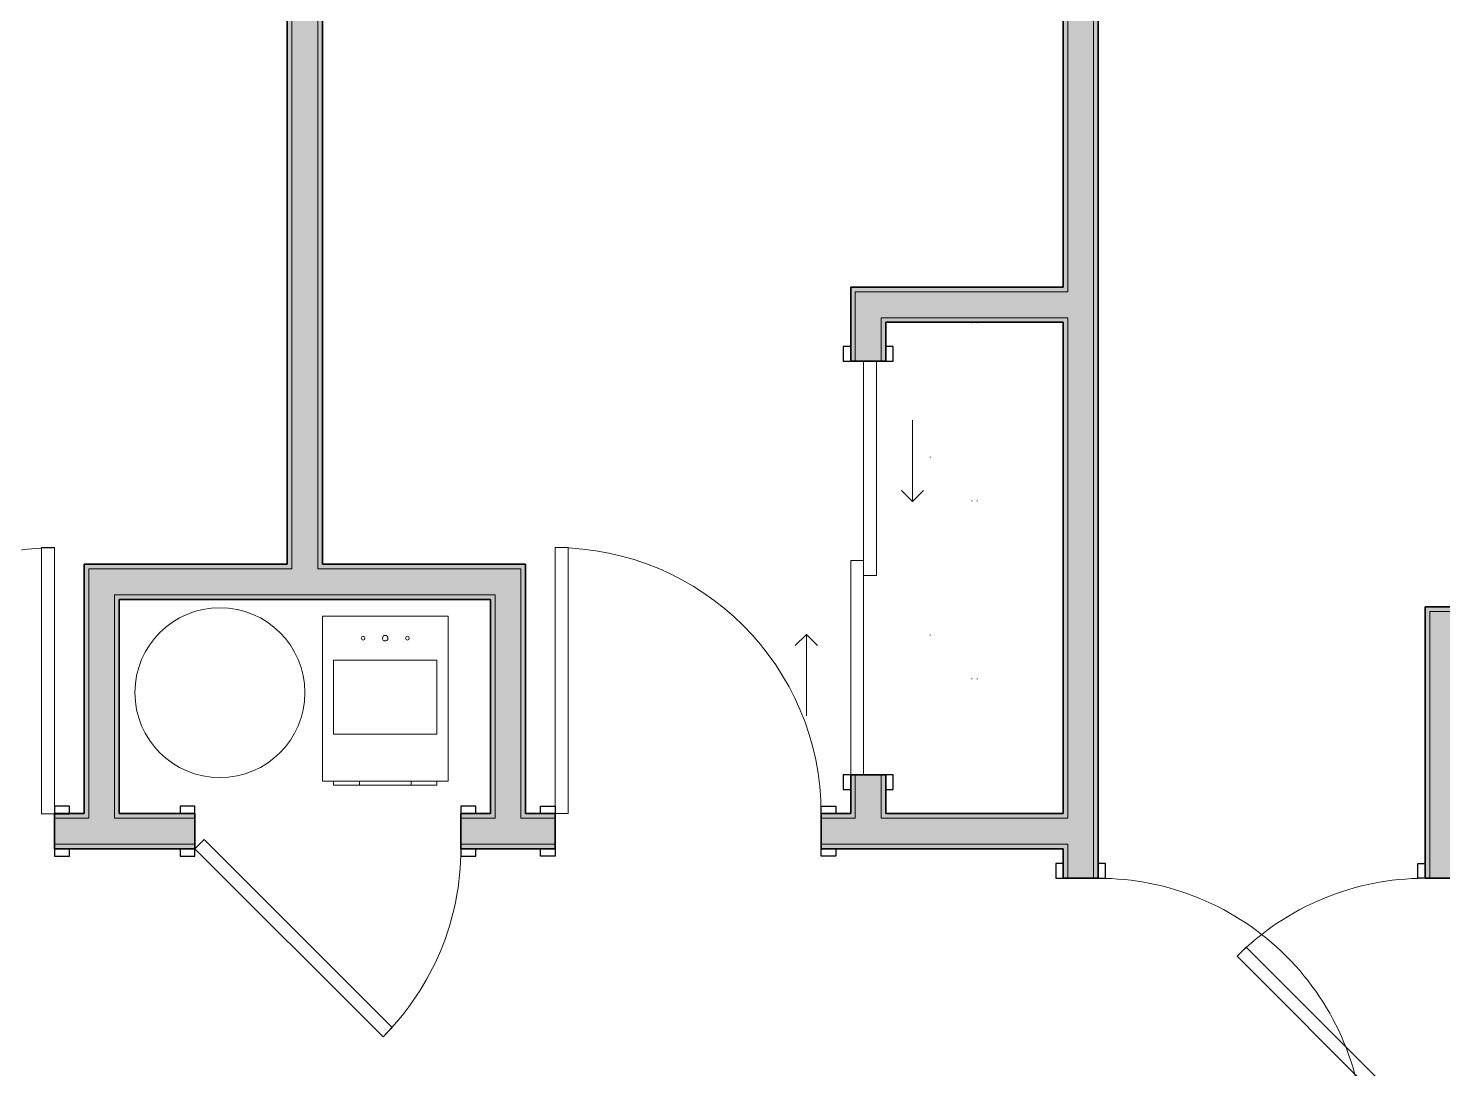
# Model space of a CAD drawing. Header units: inches. Extents: x 6 to 8416, y -388 to 6104.
# Drawn here: x 6295.3 to 6486.7, y 1664.9 to 1805.7 of the extents above; entities that cross this region are included whole.
import ezdxf

# ---------------------------------------------------------------- set-up
doc = ezdxf.new("R2010")
doc.units = ezdxf.units.IN
doc.header["$MEASUREMENT"] = 0
doc.linetypes.add('Dot 1_16_', pattern=[24, 0, -24])
for name, color, linetype, lineweight in [('A-DOOR', 31, 'Continuous', 18), ('A-DOOR-FRAM', 31, 'Continuous', 25), ('A-GENM', 13, 'Continuous', 18), ('A-WALL', 113, 'Continuous', 25), ('A-WALL-PATT', 111, 'Continuous', 35), ('I-WALL', 2, 'Continuous', 25), ('M-EQPM', 50, 'Continuous', 18), ('Q-CASE', 31, 'Continuous', 18)]:
    doc.layers.add(name, color=color, linetype=linetype, lineweight=lineweight)

# ---------------------------------------------------------------- blocks, each defined once
blk = doc.blocks.new('Unit-Single-Flush-ICC ADA-AM - 36_ x 84_-NR _U-BA _ BATH_-V125-LEVEL 3 - PLAN Copy 1 Copy 1')
at = {"layer": 'A-DOOR'}
for p, q in [((16.76, -1.14), (-8.69, -26.59)), ((16.76, -1.14), (18, -2.38)), ((18, -2.38), (-7.46, -27.83)), ((-8.69, -26.59), (-7.46, -27.83))]:
    blk.add_line(p, q, dxfattribs=at)
at = {"layer": 'A-DOOR', "lineweight": 9}
blk.add_arc((18, -2.38), 36, 180, 225, dxfattribs=at)
at = {"layer": 'A-DOOR-FRAM'}
for p, q in [((-20, 2.38), (-20, 3.38)), ((-20, 3.38), (-18, 3.38)), ((-18, 2.38), (-20, 2.38)), ((-18, 3.38), (-18, 2.38)), ((18, 2.38), (18, 3.38)), ((18, 3.38), (20, 3.38)), ((20, 2.38), (18, 2.38)), ((20, 3.38), (20, 2.38)), ((-20, -2.38), (-18, -2.38)), ((-20, -3.37), (-20, -2.38)), ((-18, -3.37), (-20, -3.37)), ((-18, -2.38), (-18, -3.37)), ((18, -2.38), (20, -2.38)), ((18, -3.37), (18, -2.38)), ((20, -3.37), (18, -3.37)), ((20, -2.38), (20, -3.37))]:
    blk.add_line(p, q, dxfattribs=at)
at = {"layer": 'A-DOOR-FRAM', "lineweight": 18}
for p, q in [((-20, 3.38), (-18, 3.38)), ((-20, 3.38), (-20, 2.38)), ((-18, 2.38), (-20, 2.38)), ((-18, 3.38), (-18, 2.38)), ((18, 3.38), (20, 3.38)), ((18, 3.38), (18, 2.38)), ((20, 2.38), (18, 2.38)), ((20, 3.38), (20, 2.38)), ((-20, -3.37), (-20, -2.38)), ((-20, -2.38), (-18, -2.38)), ((-18, -3.37), (-20, -3.37)), ((-18, -3.37), (-18, -2.38)), ((18, -3.37), (18, -2.38)), ((18, -2.38), (20, -2.38)), ((20, -3.37), (18, -3.37)), ((20, -3.37), (20, -2.38))]:
    blk.add_line(p, q, dxfattribs=at)
blk = doc.blocks.new('Unit-Single-Flush-ICC ADA-AM - 36_ x 84_-NR _U-BE _ BED_-6493364-LEVEL 3 - PLAN Copy 1 Copy 1')
at = {"layer": 'A-DOOR'}
for p, q in [((16.25, 38.38), (18, 38.38)), ((16.25, 2.37), (16.25, 38.38)), ((18, 2.37), (18, 38.38)), ((16.25, 2.37), (18, 2.37))]:
    blk.add_line(p, q, dxfattribs=at)
at = {"layer": 'A-DOOR', "lineweight": 9}
blk.add_arc((18, 2.37), 36, 90, 180, dxfattribs=at)
at = {"layer": 'A-DOOR-FRAM'}
for p, q in [((-18, 3.37), (-20, 3.37)), ((-20, 3.37), (-20, 2.37)), ((-20, 2.37), (-18, 2.37)), ((-18, 2.37), (-18, 3.37)), ((20, 3.37), (18, 3.37)), ((18, 3.37), (18, 2.37)), ((18, 2.37), (20, 2.37)), ((20, 2.37), (20, 3.37)), ((-18, -2.38), (-20, -2.38)), ((-20, -2.38), (-20, -3.38)), ((-20, -3.38), (-18, -3.38)), ((-18, -3.38), (-18, -2.38)), ((20, -2.38), (18, -2.38)), ((18, -2.38), (18, -3.38)), ((18, -3.38), (20, -3.38)), ((20, -3.38), (20, -2.38))]:
    blk.add_line(p, q, dxfattribs=at)
at = {"layer": 'A-DOOR-FRAM', "lineweight": 18}
for p, q in [((-18, 3.37), (-20, 3.37)), ((-20, 3.37), (-20, 2.37)), ((-20, 2.37), (-18, 2.37)), ((-18, 3.37), (-18, 2.37)), ((20, 3.37), (18, 3.37)), ((18, 3.37), (18, 2.37)), ((18, 2.37), (20, 2.37)), ((20, 3.37), (20, 2.37)), ((-20, -3.38), (-20, -2.38)), ((-18, -2.38), (-20, -2.38)), ((-20, -3.38), (-18, -3.38)), ((-18, -3.38), (-18, -2.38)), ((18, -3.38), (18, -2.38)), ((20, -2.38), (18, -2.38)), ((18, -3.38), (20, -3.38)), ((20, -3.38), (20, -2.38))]:
    blk.add_line(p, q, dxfattribs=at)
blk = doc.blocks.new('Unit-Double-Sliding-Flush-ICC ADA-AM - 56_ x 84_-FG-NR __U-S2 _ SLIDING CLOSET_-5466156-LEVEL 3 - PLAN Copy 1 Copy 1')
at = {"layer": 'A-DOOR', "lineweight": 9}
for p, q in [((-10.5, 14.875), (-9, 13.375)), ((-20, 13.375), (-9, 13.375)), ((-9, 13.375), (-10.5, 11.875)), ((1, 7.375), (-28, 7.375)), ((-28, 7.375), (-28, 5.625)), ((1, 7.375), (1, 5.625)), ((-28, 5.625), (-1, 5.625)), ((-1, 5.625), (1, 5.625)), ((1, 5.625), (-1, 5.625)), ((-1, 3.875), (-1, 5.625)), ((-1, 3.875), (28, 3.875)), ((28, 5.625), (1, 5.625)), ((28, 3.875), (28, 5.625)), ((9, -1), (10.5, 0.5)), ((10.5, -2.5), (9, -1)), ((20, -1), (9, -1))]:
    blk.add_line(p, q, dxfattribs=at)
at = {"layer": 'A-DOOR'}
for p, q in [((1, 7.375), (-28, 7.375)), ((-28, 7.375), (-28, 5.625)), ((1, 5.625), (1, 7.375)), ((-28, 5.625), (1, 5.625)), ((28, 5.625), (-1, 5.625)), ((-1, 5.625), (-1, 3.875)), ((-1, 3.875), (28, 3.875)), ((28, 3.875), (28, 5.625))]:
    blk.add_line(p, q, dxfattribs=at)
at = {"layer": 'A-DOOR-FRAM'}
for p, q in [((-28, 8.375), (-30, 8.375)), ((-30, 8.375), (-30, 7.375)), ((-28, 7.375), (-28, 8.375)), ((30, 8.375), (28, 8.375)), ((28, 8.375), (28, 7.375)), ((30, 7.375), (30, 8.375)), ((-30, 7.375), (-28, 7.375)), ((28, 7.375), (30, 7.375)), ((-28, 2.625), (-30, 2.625)), ((-30, 2.625), (-30, 1.625)), ((-28, 1.625), (-28, 2.625)), ((30, 2.625), (28, 2.625)), ((28, 2.625), (28, 1.625)), ((30, 1.625), (30, 2.625)), ((-30, 1.625), (-28, 1.625)), ((28, 1.625), (30, 1.625))]:
    blk.add_line(p, q, dxfattribs=at)
at = {"layer": 'A-DOOR-FRAM', "lineweight": 18}
for p, q in [((-28, 8.375), (-30, 8.375)), ((-30, 8.375), (-30, 7.375)), ((-28, 8.375), (-28, 7.375)), ((30, 8.375), (28, 8.375)), ((28, 8.375), (28, 7.375)), ((30, 8.375), (30, 7.375)), ((-30, 7.375), (-28, 7.375)), ((28, 7.375), (30, 7.375)), ((-28, 2.625), (-30, 2.625)), ((-30, 2.625), (-30, 1.625)), ((-28, 2.625), (-28, 1.625)), ((30, 2.625), (28, 2.625)), ((28, 2.625), (28, 1.625)), ((30, 2.625), (30, 1.625)), ((-30, 1.625), (-28, 1.625)), ((28, 1.625), (30, 1.625))]:
    blk.add_line(p, q, dxfattribs=at)
blk = doc.blocks.new('CW Closet Shelf-AM - CW Closet Shelf-AM-6028834-LEVEL 3 - PLAN Copy 1 Copy 1')
at = {"layer": 'Q-CASE', "linetype": 'Dot 1_16_', "lineweight": 9}
for p, q in [((-32.51, -42), (-32.51, -24)), ((-32.51, -24), (33.99, -24)), ((33.99, -24), (33.99, -42)), ((-32.51, -35.62), (33.99, -35.62)), ((-32.51, -36.37), (33.99, -36.37)), ((33.99, -42), (-32.51, -42))]:
    blk.add_line(p, q, dxfattribs=at)
blk = doc.blocks.new('Unit-Single-Flush-ICC ADA-AM - 36_ x 84_-NR _U-BE _ BED_-6492530-LEVEL 3 - PLAN Copy 1 Copy 1')
at = {"layer": 'A-DOOR'}
for p, q in [((16.25, -2.38), (18, -2.38)), ((16.25, -2.38), (16.25, -38.38)), ((18, -2.38), (18, -38.38)), ((16.25, -38.38), (18, -38.38))]:
    blk.add_line(p, q, dxfattribs=at)
at = {"layer": 'A-DOOR', "lineweight": 9}
blk.add_arc((18, -2.38), 36, 180, 270, dxfattribs=at)
at = {"layer": 'A-DOOR-FRAM'}
for p, q in [((-20, 2.38), (-20, 3.38)), ((-20, 3.38), (-18, 3.38)), ((-18, 2.38), (-20, 2.38)), ((-18, 3.38), (-18, 2.38)), ((18, 2.38), (18, 3.38)), ((18, 3.38), (20, 3.38)), ((20, 2.38), (18, 2.38)), ((20, 3.38), (20, 2.38)), ((-20, -2.38), (-18, -2.38)), ((-20, -3.37), (-20, -2.38)), ((-18, -3.37), (-20, -3.37)), ((-18, -2.38), (-18, -3.37)), ((18, -2.38), (20, -2.38)), ((18, -3.37), (18, -2.38)), ((20, -3.37), (18, -3.37)), ((20, -2.38), (20, -3.37))]:
    blk.add_line(p, q, dxfattribs=at)
at = {"layer": 'A-DOOR-FRAM', "lineweight": 18}
for p, q in [((-20, 3.38), (-18, 3.38)), ((-20, 3.38), (-20, 2.38)), ((-18, 2.38), (-20, 2.38)), ((-18, 3.38), (-18, 2.38)), ((18, 3.38), (20, 3.38)), ((18, 3.38), (18, 2.38)), ((20, 2.38), (18, 2.38)), ((20, 3.38), (20, 2.38)), ((-20, -3.37), (-20, -2.38)), ((-20, -2.38), (-18, -2.38)), ((-18, -3.37), (-20, -3.37)), ((-18, -3.37), (-18, -2.38)), ((18, -3.37), (18, -2.38)), ((18, -2.38), (20, -2.38)), ((20, -3.37), (18, -3.37)), ((20, -3.37), (20, -2.38))]:
    blk.add_line(p, q, dxfattribs=at)
blk = doc.blocks.new('Unit-Single-Flush-ICC ADA-AM - 36_ x 84_-NR _U-BE _ BED_-6494243-LEVEL 3 - PLAN Copy 1 Copy 1')
at = {"layer": 'A-DOOR'}
for p, q in [((16.25, 38.38), (18, 38.38)), ((16.25, 2.37), (16.25, 38.38)), ((18, 2.37), (18, 38.38)), ((16.25, 2.37), (18, 2.37))]:
    blk.add_line(p, q, dxfattribs=at)
at = {"layer": 'A-DOOR', "lineweight": 9}
blk.add_arc((18, 2.37), 36, 90, 180, dxfattribs=at)
at = {"layer": 'A-DOOR-FRAM'}
for p, q in [((-18, 3.37), (-20, 3.37)), ((-20, 3.37), (-20, 2.37)), ((-20, 2.37), (-18, 2.37)), ((-18, 2.37), (-18, 3.37)), ((20, 3.37), (18, 3.37)), ((18, 3.37), (18, 2.37)), ((18, 2.37), (20, 2.37)), ((20, 2.37), (20, 3.37)), ((-18, -2.38), (-20, -2.38)), ((-20, -2.38), (-20, -3.38)), ((-20, -3.38), (-18, -3.38)), ((-18, -3.38), (-18, -2.38)), ((20, -2.38), (18, -2.38)), ((18, -2.38), (18, -3.38)), ((18, -3.38), (20, -3.38)), ((20, -3.38), (20, -2.38))]:
    blk.add_line(p, q, dxfattribs=at)
at = {"layer": 'A-DOOR-FRAM', "lineweight": 18}
for p, q in [((-18, 3.37), (-20, 3.37)), ((-20, 3.37), (-20, 2.37)), ((-20, 2.37), (-18, 2.37)), ((-18, 3.37), (-18, 2.37)), ((20, 3.37), (18, 3.37)), ((18, 3.37), (18, 2.37)), ((18, 2.37), (20, 2.37)), ((20, 3.37), (20, 2.37)), ((-20, -3.38), (-20, -2.38)), ((-18, -2.38), (-20, -2.38)), ((-20, -3.38), (-18, -3.38)), ((-18, -3.38), (-18, -2.38)), ((18, -3.38), (18, -2.38)), ((20, -2.38), (18, -2.38)), ((18, -3.38), (20, -3.38)), ((20, -3.38), (20, -2.38))]:
    blk.add_line(p, q, dxfattribs=at)
blk = doc.blocks.new('Unit-Single-Flush-ICC ADA-AM - 36_ x 84_-NR _U-M _ Maintenance_Utility Only_-6560986-LEVEL 3 - PLAN Copy 1 Copy 1')
at = {"layer": 'A-DOOR'}
for p, q in [((-8.69, 26.59), (-7.46, 27.83)), ((18, 2.37), (-7.46, 27.83)), ((16.76, 1.14), (-8.69, 26.59)), ((16.76, 1.14), (18, 2.37))]:
    blk.add_line(p, q, dxfattribs=at)
at = {"layer": 'A-DOOR', "lineweight": 9}
blk.add_arc((18, 2.37), 36, 135, 180, dxfattribs=at)
at = {"layer": 'A-DOOR-FRAM'}
for p, q in [((-18, 3.37), (-20, 3.37)), ((-20, 3.37), (-20, 2.37)), ((-20, 2.37), (-18, 2.37)), ((-18, 2.37), (-18, 3.37)), ((20, 3.37), (18, 3.37)), ((18, 3.37), (18, 2.37)), ((18, 2.37), (20, 2.37)), ((20, 2.37), (20, 3.37)), ((-18, -2.38), (-20, -2.38)), ((-20, -2.38), (-20, -3.38)), ((-20, -3.38), (-18, -3.38)), ((-18, -3.38), (-18, -2.38)), ((20, -2.38), (18, -2.38)), ((18, -2.38), (18, -3.38)), ((18, -3.38), (20, -3.38)), ((20, -3.38), (20, -2.38))]:
    blk.add_line(p, q, dxfattribs=at)
at = {"layer": 'A-DOOR-FRAM', "lineweight": 18}
for p, q in [((-18, 3.37), (-20, 3.37)), ((-20, 3.37), (-20, 2.37)), ((-20, 2.37), (-18, 2.37)), ((-18, 3.37), (-18, 2.37)), ((20, 3.37), (18, 3.37)), ((18, 3.37), (18, 2.37)), ((18, 2.37), (20, 2.37)), ((20, 3.37), (20, 2.37)), ((-20, -3.38), (-20, -2.38)), ((-18, -2.38), (-20, -2.38)), ((-20, -3.38), (-18, -3.38)), ((-18, -3.38), (-18, -2.38)), ((18, -3.38), (18, -2.38)), ((20, -2.38), (18, -2.38)), ((18, -3.38), (20, -3.38)), ((20, -3.38), (20, -2.38))]:
    blk.add_line(p, q, dxfattribs=at)
blk = doc.blocks.new('PL Water Heater-IL - 40 Gallon-2491747-LEVEL 3 - PLAN Copy 1 Copy 1')
at = {"layer": 'M-EQPM'}
blk.add_circle((0, 0), 11.5, dxfattribs=at)
blk = doc.blocks.new('ME Fan Coil Unit - Vertical - Stack-IL - 300 CFM-V661-LEVEL 3 - PLAN Copy 1 Copy 1')
at = {"layer": 'A-GENM'}
for p, q in [((1.5, -0.5), (5, -0.5)), ((1.5, -0.5), (5, -0.5)), ((1.5, -0.5), (5, -0.5)), ((1.5, -0.5), (5, -0.5)), ((1.5, -0.5), (5, -0.5)), ((1.5, -0.5), (5, -0.5)), ((1.5, -0.5), (5, -0.5)), ((1.5, -0.5), (5, -0.5)), ((1.5, -0.5), (5, -0.5)), ((1.5, -0.5), (5, -0.5)), ((1.5, -0.5), (5, -0.5)), ((1.5, -0.5), (5, -0.5)), ((1.5, -0.5), (5, -0.5)), ((1.5, -0.5), (5, -0.5)), ((1.5, -0.5), (5, -0.5)), ((1.5, -0.5), (5, -0.5)), ((1.5, -0.5), (5, -0.5)), ((1.5, -0.5), (5, -0.5)), ((1.5, -0.5), (5, -0.5)), ((1.5, -0.5), (5, -0.5)), ((1.5, -0.5), (5, -0.5)), ((1.5, -0.5), (5, -0.5)), ((1.5, -0.5), (5, -0.5)), ((5, -0.5), (12, -0.5)), ((5, -0.5), (12, -0.5)), ((5, -0.5), (12, -0.5)), ((5, -0.5), (12, -0.5)), ((5, -0.5), (12, -0.5)), ((5, -0.5), (12, -0.5)), ((5, -0.5), (12, -0.5)), ((5, -0.5), (12, -0.5)), ((5, -0.5), (12, -0.5)), ((5, -0.5), (12, -0.5)), ((5, -0.5), (12, -0.5)), ((5, -0.5), (12, -0.5)), ((5, -0.5), (12, -0.5)), ((5, -0.5), (12, -0.5)), ((5, -0.5), (12, -0.5)), ((5, -0.5), (12, -0.5)), ((5, -0.5), (12, -0.5)), ((5, -0.5), (12, -0.5)), ((5, -0.5), (12, -0.5)), ((5, -0.5), (12, -0.5)), ((5, -0.5), (12, -0.5)), ((5, -0.5), (12, -0.5)), ((5, -0.5), (12, -0.5)), ((12, -0.5), (15.5, -0.5)), ((12, -0.5), (15.5, -0.5)), ((12, -0.5), (15.5, -0.5)), ((12, -0.5), (15.5, -0.5)), ((12, -0.5), (15.5, -0.5)), ((12, -0.5), (15.5, -0.5)), ((12, -0.5), (15.5, -0.5)), ((12, -0.5), (15.5, -0.5)), ((12, -0.5), (15.5, -0.5)), ((12, -0.5), (15.5, -0.5)), ((12, -0.5), (15.5, -0.5)), ((12, -0.5), (15.5, -0.5)), ((12, -0.5), (15.5, -0.5)), ((12, -0.5), (15.5, -0.5)), ((12, -0.5), (15.5, -0.5)), ((12, -0.5), (15.5, -0.5)), ((12, -0.5), (15.5, -0.5)), ((12, -0.5), (15.5, -0.5)), ((12, -0.5), (15.5, -0.5)), ((12, -0.5), (15.5, -0.5)), ((12, -0.5), (15.5, -0.5)), ((12, -0.5), (15.5, -0.5)), ((12, -0.5), (15.5, -0.5))]:
    blk.add_line(p, q, dxfattribs=at)
at = {"layer": 'M-EQPM'}
for p, q in [((17, 22.375), (0, 22.375)), ((0, 22.375), (0, 0)), ((0, 0), (0, 22.375)), ((0, 22.375), (17, 22.375)), ((17, 0), (17, 22.375)), ((17, 22.375), (17, 0)), ((1.5, 16.375), (15.5, 16.375)), ((1.5, 6.375), (1.5, 16.375)), ((15.5, 16.375), (1.5, 16.375)), ((1.5, 16.375), (1.5, 6.375)), ((15.5, 16.375), (15.5, 6.375)), ((15.5, 6.375), (15.5, 16.375)), ((15.5, 6.375), (1.5, 6.375)), ((1.5, 6.375), (15.5, 6.375)), ((0, 0), (17, 0)), ((1.5, 0), (0, 0)), ((5, 0), (1.5, 0)), ((1.5, 0), (15.5, 0)), ((15.5, 0), (1.5, 0)), ((5, 0), (1.5, 0)), ((1.5, 0), (5, 0)), ((1.5, 0), (1.5, -0.5)), ((1.5, 0), (1.5, -0.5)), ((1.5, 0), (1.5, -0.5)), ((1.5, 0), (1.5, -0.5)), ((15.5, -0.5), (1.5, -0.5)), ((1.5, -0.5), (15.5, -0.5)), ((5, -0.5), (1.5, -0.5)), ((1.5, -0.5), (5, -0.5)), ((12, 0), (5, 0)), ((5, 0), (12, 0)), ((12, 0), (5, 0)), ((12, 0), (5, 0)), ((5, 0), (12, 0)), ((5, 0), (5, -0.5)), ((5, 0), (5, -0.5)), ((12, -0.5), (5, -0.5)), ((5, -0.5), (12, -0.5)), ((12, -0.5), (5, -0.5)), ((5, -0.5), (12, -0.5)), ((15.5, 0), (12, 0)), ((15.5, 0), (12, 0)), ((12, 0), (15.5, 0)), ((12, -0.5), (12, 0)), ((12, 0), (12, -0.5)), ((15.5, -0.5), (12, -0.5)), ((12, -0.5), (15.5, -0.5)), ((17, 0), (15.5, 0)), ((15.5, -0.5), (15.5, 0)), ((15.5, 0), (15.5, -0.5)), ((15.5, -0.5), (15.5, 0)), ((15.5, 0), (15.5, -0.5))]:
    blk.add_line(p, q, dxfattribs=at)
for centre, radius, start, end in [((5.5, 19.375), 0.25, 0, 180), ((5.5, 19.375), 0.25, 0, 180), ((5.5, 19.375), 0.25, 180, 360), ((5.5, 19.375), 0.25, 180, 360), ((8.5, 19.375), 0.375, 0, 180), ((8.5, 19.375), 0.375, 0, 180), ((8.5, 19.375), 0.375, 180, 240), ((8.5, 19.375), 0.375, 180, 240), ((8.5, 19.375), 0.375, 255, 360), ((8.5, 19.375), 0.375, 255, 360), ((11.5, 19.375), 0.25, 0, 180), ((11.5, 19.375), 0.25, 0, 180), ((11.5, 19.375), 0.25, 180, 360), ((11.5, 19.375), 0.25, 180, 360), ((8.5, 19.375), 0.375, 240, 255), ((8.5, 19.375), 0.375, 240, 255)]:
    blk.add_arc(centre, radius, start, end, dxfattribs=at)

msp = doc.modelspace()

# ---------------------------------------------------------------- hatches: boundary and pattern name
at = {"layer": 'A-WALL-PATT', "lineweight": 25, "transparency": 33554560}
for points in [[(6330.97783733, 1733.18577679), (6330.97783733, 1861.93577679), (6330.35283733, 1861.93577679), (6330.35283733, 1733.18577679)], [(6406.60283733, 1770.06077679), (6435.35283733, 1770.06077679), (6435.35283733, 1770.68577679), (6406.60283733, 1770.68577679)], [(6303.47783733, 1699.43577679), (6303.47783733, 1732.56077679), (6302.85283733, 1732.56077679), (6302.85283733, 1699.43577679)], [(6361.97783733, 1732.56077679), (6362.60283733, 1732.56077679), (6362.60283733, 1733.18577679), (6335.10283733, 1733.18577679), (6335.10283733, 1732.56077679)], [(6358.47783733, 1699.43577679), (6358.47783733, 1728.43577679), (6357.85283733, 1728.43577679), (6357.85283733, 1699.43577679)]]:
    msp.add_hatch(color=10, dxfattribs=at).paths.add_polyline_path(points)
at = {"layer": 'A-WALL-PATT', "transparency": 33554560}
for points in [[(6335.10283733, 1733.18577679), (6335.10283733, 1861.93577679), (6334.47783733, 1861.93577679), (6334.47783733, 1733.18577679)], [(6410.72783733, 1765.93577679), (6435.35283733, 1765.93577679), (6435.35283733, 1766.56077679), (6410.72783733, 1766.56077679)], [(6361.97783733, 1699.43577679), (6362.60283733, 1699.43577679), (6362.60283733, 1732.56077679), (6361.97783733, 1732.56077679), (6361.97783733, 1708.83406081)], [(6335.10283733, 1728.43577679), (6335.10283733, 1729.06077679), (6306.97783733, 1729.06077679), (6306.97783733, 1728.43577679), (6333.08303685, 1728.43577679)], [(6357.85283733, 1728.43577679), (6358.47783733, 1728.43577679), (6358.47783733, 1729.06077679), (6335.10283733, 1729.06077679), (6335.10283733, 1728.43577679)], [(6307.60283733, 1699.43577679), (6307.60283733, 1728.43577679), (6306.97783733, 1728.43577679), (6306.97783733, 1699.43577679)]]:
    msp.add_hatch(color=10, dxfattribs=at).paths.add_polyline_path(points)
at = {"layer": 'A-WALL-PATT', "lineweight": 25, "transparency": 33554560}
h = msp.add_hatch(color=10, dxfattribs=at)
h.paths.add_polyline_path([(6435.35283733, 1648.81077679), (6435.97783733, 1648.81077679), (6435.97783733, 1654.68577679), (6435.35283733, 1654.68577679), (6435.35283733, 1649.43577679)])
h.paths.add_polyline_path([(6435.35283733, 1690.68577679), (6435.97783733, 1690.68577679), (6435.97783733, 1695.31077679), (6435.35283733, 1695.31077679), (6435.35283733, 1694.68577679)])
h.paths.add_polyline_path([(6435.35283733, 1698.81077679), (6435.97783733, 1698.81077679), (6435.97783733, 1766.56077679), (6435.35283733, 1766.56077679), (6435.35283733, 1699.43577679)])
h.paths.add_polyline_path([(6435.35283733, 1770.06077679), (6435.97783733, 1770.06077679), (6435.97783733, 1861.93577679), (6435.35283733, 1861.93577679), (6435.35283733, 1770.68577679)])
at = {"layer": 'A-WALL-PATT', "transparency": 33554560}
h = msp.add_hatch(color=10, dxfattribs=at)
h.paths.add_polyline_path([(6439.47783733, 1644.68577679), (6440.10283733, 1644.68577679), (6440.10283733, 1654.68577679), (6439.47783733, 1654.68577679), (6439.47783733, 1645.31077679)])
h.paths.add_polyline_path([(6440.10283733, 1690.68577679), (6440.10283733, 1861.93577679), (6439.47783733, 1861.93577679), (6439.47783733, 1690.68577679)])
at = {"layer": 'A-WALL-PATT', "lineweight": 25, "transparency": 33554560}
h = msp.add_hatch(color=10, dxfattribs=at)
h.paths.add_polyline_path([(6406.60283733, 1699.43577679), (6407.22783733, 1699.43577679), (6407.22783733, 1704.68577679), (6406.60283733, 1704.68577679)])
h.paths.add_polyline_path([(6406.60283733, 1760.68577679), (6407.22783733, 1760.68577679), (6407.22783733, 1770.06077679), (6406.60283733, 1770.06077679), (6406.60283733, 1765.93577679)])
at = {"layer": 'A-WALL-PATT', "transparency": 33554560}
h = msp.add_hatch(color=10, dxfattribs=at)
h.paths.add_polyline_path([(6411.35283733, 1699.43577679), (6411.35283733, 1704.68577679), (6410.72783733, 1704.68577679), (6410.72783733, 1699.43577679)])
h.paths.add_polyline_path([(6411.35283733, 1760.68577679), (6411.35283733, 1765.93577679), (6410.72783733, 1765.93577679), (6410.72783733, 1760.68577679)])
at = {"layer": 'A-WALL-PATT', "lineweight": 25, "transparency": 33554560}
h = msp.add_hatch(color=10, dxfattribs=at)
h.paths.add_polyline_path([(6335.10283733, 1732.56077679), (6335.10283733, 1733.18577679), (6334.47783733, 1733.18577679), (6334.47783733, 1732.56077679)])
h.paths.add_polyline_path([(6330.97783733, 1732.56077679), (6330.97783733, 1733.18577679), (6302.85283733, 1733.18577679), (6302.85283733, 1732.56077679), (6303.47783733, 1732.56077679)])
at = {"layer": 'A-WALL-PATT', "transparency": 33554560}
h = msp.add_hatch(color=10, dxfattribs=at)
h.paths.add_polyline_path([(6484.97783733, 1726.81077679), (6492.10283733, 1726.81077679), (6492.10283733, 1727.43577679), (6484.35283733, 1727.43577679), (6484.35283733, 1726.81077679)])
h.paths.add_polyline_path([(6548.10283733, 1726.81077679), (6555.35283733, 1726.81077679), (6555.35283733, 1727.43577679), (6548.10283733, 1727.43577679)])
h = msp.add_hatch(color=10, dxfattribs=at)
h.paths.add_polyline_path([(6484.35283733, 1576.68577679), (6484.97783733, 1576.68577679), (6484.92428685, 1581.81077679), (6484.35283733, 1581.81077679), (6484.35283733, 1580.90268581)])
h.paths.add_polyline_path([(6484.35283733, 1585.31077679), (6484.97783733, 1585.31077679), (6484.92428685, 1645.31077679), (6484.35283733, 1645.31077679), (6484.35283733, 1585.93577679)])
h.paths.add_polyline_path([(6484.35283733, 1648.81077679), (6484.97783733, 1648.81077679), (6484.97783733, 1654.68577679), (6484.35283733, 1654.68577679), (6484.35283733, 1649.43577679)])
h.paths.add_polyline_path([(6484.35283733, 1690.68577679), (6484.97783733, 1690.68577679), (6484.97783733, 1726.81077679), (6484.35283733, 1726.81077679), (6484.35283733, 1708.83406081)])
at = {"layer": 'A-WALL-PATT', "lineweight": 25, "transparency": 33554560}
h = msp.add_hatch(color=10, dxfattribs=at)
h.paths.add_polyline_path([(6435.35283733, 1698.81077679), (6435.35283733, 1699.43577679), (6410.72783733, 1699.43577679), (6410.72783733, 1698.81077679), (6434.31053685, 1698.81077679)])
h.paths.add_polyline_path([(6407.22783733, 1698.81077679), (6407.22783733, 1699.43577679), (6402.60283733, 1699.43577679), (6402.60283733, 1698.81077679)])
h.paths.add_polyline_path([(6361.97783733, 1698.81077679), (6366.60283733, 1698.81077679), (6366.60283733, 1699.43577679), (6361.97783733, 1699.43577679)])
h.paths.add_polyline_path([(6358.47783733, 1698.81077679), (6358.47783733, 1699.43577679), (6353.85283733, 1699.43577679), (6353.85283733, 1698.81077679)])
h.paths.add_polyline_path([(6317.85283733, 1698.81077679), (6317.85283733, 1699.43577679), (6306.97783733, 1699.43577679), (6306.97783733, 1698.81077679)])
h.paths.add_polyline_path([(6298.85283733, 1698.81077679), (6303.47783733, 1698.81077679), (6303.47783733, 1699.43577679), (6298.85283733, 1699.43577679)])
h.paths.add_polyline_path([(6258.22783733, 1698.81077679), (6262.85283733, 1698.81077679), (6262.85283733, 1699.43577679), (6258.22783733, 1699.43577679)])
h.paths.add_polyline_path([(6254.72783733, 1698.81077679), (6254.72783733, 1699.43577679), (6230.10283733, 1699.43577679), (6230.10283733, 1698.81077679), (6231.85553685, 1698.81077679)])
at = {"layer": 'A-WALL-PATT', "transparency": 33554560}
h = msp.add_hatch(color=10, dxfattribs=at)
h.paths.add_polyline_path([(6435.35283733, 1694.68577679), (6435.35283733, 1695.31077679), (6402.60283733, 1695.31077679), (6402.60283733, 1694.68577679), (6434.31053685, 1694.68577679)])
h.paths.add_polyline_path([(6366.60283733, 1694.68577679), (6366.60283733, 1695.31077679), (6353.85283733, 1695.31077679), (6353.85283733, 1694.68577679)])
h.paths.add_polyline_path([(6317.85283733, 1694.68577679), (6317.85283733, 1695.31077679), (6298.85283733, 1695.31077679), (6298.85283733, 1694.68577679), (6299.34053685, 1694.68577679)])
h.paths.add_polyline_path([(6262.85283733, 1694.68577679), (6262.85283733, 1695.31077679), (6230.10283733, 1695.31077679), (6230.10283733, 1694.68577679), (6231.85553685, 1694.68577679)])
at = {"layer": 'I-WALL', "transparency": 33554560}
for points in [[(6334.47783733, 1732.56077679), (6334.47783733, 1861.93577679), (6330.97783733, 1861.93577679), (6330.97783733, 1732.56077679), (6333.08303685, 1732.56077679)], [(6407.22783733, 1766.56077679), (6435.97783733, 1766.56077679), (6435.97783733, 1770.06077679), (6407.22783733, 1770.06077679)], [(6335.10283733, 1729.06077679), (6335.10283733, 1732.56077679), (6303.47783733, 1732.56077679), (6303.47783733, 1729.06077679), (6333.08303685, 1729.06077679)], [(6358.47783733, 1729.06077679), (6361.97783733, 1729.06077679), (6361.97783733, 1732.56077679), (6335.10283733, 1732.56077679), (6335.10283733, 1729.06077679)], [(6306.97783733, 1698.81077679), (6306.97783733, 1729.06077679), (6303.47783733, 1729.06077679), (6303.47783733, 1698.81077679)], [(6358.47783733, 1698.81077679), (6361.97783733, 1698.81077679), (6361.97783733, 1729.06077679), (6358.47783733, 1729.06077679), (6358.47783733, 1699.43577679)]]:
    msp.add_hatch(color=10, dxfattribs=at).paths.add_polyline_path(points)
h = msp.add_hatch(color=10, dxfattribs=at)
h.paths.add_polyline_path([(6439.47783733, 1645.31077679), (6439.47783733, 1654.68577679), (6435.97783733, 1654.68577679), (6435.97783733, 1645.31077679)])
h.paths.add_polyline_path([(6439.47783733, 1690.68577679), (6439.47783733, 1861.93577679), (6435.97783733, 1861.93577679), (6435.97783733, 1690.68577679)])
h = msp.add_hatch(color=10, dxfattribs=at)
h.paths.add_polyline_path([(6410.72783733, 1698.81077679), (6410.72783733, 1704.68577679), (6407.22783733, 1704.68577679), (6407.22783733, 1698.81077679)])
h.paths.add_polyline_path([(6410.72783733, 1760.68577679), (6410.72783733, 1766.56077679), (6407.22783733, 1766.56077679), (6407.22783733, 1760.68577679)])
h = msp.add_hatch(color=10, dxfattribs=at)
h.paths.add_polyline_path([(6484.97783733, 1723.31077679), (6492.10283733, 1723.31077679), (6492.10283733, 1726.81077679), (6484.97783733, 1726.81077679)])
h.paths.add_polyline_path([(6555.35283733, 1723.31077679), (6555.35283733, 1726.81077679), (6548.10283733, 1726.81077679), (6548.10283733, 1723.31077679)])
h = msp.add_hatch(color=10, dxfattribs=at)
h.paths.add_polyline_path([(6488.47783733, 1576.68577679), (6488.47783733, 1654.68577679), (6484.97783733, 1654.68577679), (6484.97783733, 1576.68577679)])
h.paths.add_polyline_path([(6488.47783733, 1690.68577679), (6488.47783733, 1723.31077679), (6484.97783733, 1723.31077679), (6484.97783733, 1690.68577679)])
h = msp.add_hatch(color=10, dxfattribs=at)
h.paths.add_polyline_path([(6435.97783733, 1695.31077679), (6435.97783733, 1698.81077679), (6402.60283733, 1698.81077679), (6402.60283733, 1695.31077679), (6435.35283733, 1695.31077679)])
h.paths.add_polyline_path([(6366.60283733, 1695.31077679), (6366.60283733, 1698.81077679), (6353.85283733, 1698.81077679), (6353.85283733, 1695.31077679)])
h.paths.add_polyline_path([(6317.85283733, 1695.31077679), (6317.85283733, 1698.81077679), (6298.85283733, 1698.81077679), (6298.85283733, 1695.31077679), (6299.34053685, 1695.31077679)])
h.paths.add_polyline_path([(6262.85283733, 1695.31077679), (6262.85283733, 1698.81077679), (6229.47783733, 1698.81077679), (6229.47783733, 1695.31077679), (6231.85553685, 1695.31077679)])

# ---------------------------------------------------------------- linework, layer by layer
at = {"layer": 'A-WALL', "lineweight": 9}
for p, q in [((6330.97783733, 1732.56077679), (6330.97783733, 1861.93577679)), ((6334.47783733, 1732.56077679), (6334.47783733, 1861.93577679)), ((6435.97783733, 1770.06077679), (6435.97783733, 1861.93577679)), ((6439.47783733, 1690.68577679), (6439.47783733, 1861.93577679)), ((6407.22783733, 1770.06077679), (6435.97783733, 1770.06077679)), ((6407.22783733, 1760.68577679), (6407.22783733, 1770.06077679)), ((6410.72783733, 1766.56077679), (6435.97783733, 1766.56077679)), ((6410.72783733, 1760.68577679), (6410.72783733, 1766.56077679)), ((6435.97783733, 1698.81077679), (6435.97783733, 1766.56077679)), ((6303.47783733, 1732.56077679), (6330.97783733, 1732.56077679)), ((6303.47783733, 1732.56077679), (6303.47783733, 1698.81077679)), ((6334.47783733, 1732.56077679), (6361.97783733, 1732.56077679)), ((6361.97783733, 1698.81077679), (6361.97783733, 1732.56077679)), ((6306.97783733, 1698.81077679), (6306.97783733, 1729.06077679)), ((6306.97783733, 1729.06077679), (6358.47783733, 1729.06077679)), ((6358.47783733, 1729.06077679), (6358.47783733, 1698.81077679)), ((6484.97783733, 1726.81077679), (6484.97783733, 1690.68577679)), ((6492.10283733, 1726.81077679), (6484.97783733, 1726.81077679)), ((6407.22783733, 1698.81077679), (6407.22783733, 1704.68577679)), ((6410.72783733, 1698.81077679), (6410.72783733, 1704.68577679)), ((6298.85283733, 1698.81077679), (6303.47783733, 1698.81077679)), ((6306.97783733, 1698.81077679), (6317.85283733, 1698.81077679)), ((6353.85283733, 1698.81077679), (6358.47783733, 1698.81077679)), ((6361.97783733, 1698.81077679), (6366.60283733, 1698.81077679)), ((6402.60283733, 1698.81077679), (6407.22783733, 1698.81077679)), ((6410.72783733, 1698.81077679), (6435.97783733, 1698.81077679)), ((6298.85283733, 1695.31077679), (6317.85283733, 1695.31077679)), ((6353.85283733, 1695.31077679), (6366.60283733, 1695.31077679)), ((6402.60283733, 1695.31077679), (6435.97783733, 1695.31077679)), ((6435.97783733, 1690.68577679), (6435.97783733, 1695.31077679))]:
    msp.add_line(p, q, dxfattribs=at)
at = {"layer": 'I-WALL', "lineweight": 35}
for p, q in [((6330.35283733, 1861.93577679), (6330.35283733, 1733.18577679)), ((6335.10283733, 1733.18577679), (6335.10283733, 1861.93577679)), ((6435.35283733, 1861.93577679), (6435.35283733, 1770.68577679)), ((6440.10283733, 1690.68577679), (6440.10283733, 1861.93577679)), ((6435.35283733, 1770.68577679), (6406.60283733, 1770.68577679)), ((6406.60283733, 1770.68577679), (6406.60283733, 1760.68577679)), ((6411.35283733, 1765.93577679), (6435.35283733, 1765.93577679)), ((6411.35283733, 1760.68577679), (6411.35283733, 1765.93577679)), ((6435.35283733, 1765.93577679), (6435.35283733, 1699.43577679)), ((6406.60283733, 1760.68577679), (6411.35283733, 1760.68577679)), ((6302.85283733, 1733.18577679), (6302.85283733, 1699.43577679)), ((6330.35283733, 1733.18577679), (6302.85283733, 1733.18577679)), ((6362.60283733, 1733.18577679), (6335.10283733, 1733.18577679)), ((6362.60283733, 1699.43577679), (6362.60283733, 1733.18577679)), ((6307.60283733, 1699.43577679), (6307.60283733, 1728.43577679)), ((6307.60283733, 1728.43577679), (6357.85283733, 1728.43577679)), ((6357.85283733, 1728.43577679), (6357.85283733, 1699.43577679)), ((6484.35283733, 1727.43577679), (6484.35283733, 1690.68577679)), ((6492.10283733, 1727.43577679), (6484.35283733, 1727.43577679)), ((6406.60283733, 1704.68577679), (6406.60283733, 1699.43577679)), ((6411.35283733, 1704.68577679), (6406.60283733, 1704.68577679)), ((6411.35283733, 1699.43577679), (6411.35283733, 1704.68577679)), ((6302.85283733, 1699.43577679), (6298.85283733, 1699.43577679)), ((6298.85283733, 1699.43577679), (6298.85283733, 1694.68577679)), ((6317.85283733, 1699.43577679), (6307.60283733, 1699.43577679)), ((6317.85283733, 1694.68577679), (6317.85283733, 1699.43577679)), ((6357.85283733, 1699.43577679), (6353.85283733, 1699.43577679)), ((6353.85283733, 1699.43577679), (6353.85283733, 1694.68577679)), ((6366.60283733, 1699.43577679), (6362.60283733, 1699.43577679)), ((6366.60283733, 1694.68577679), (6366.60283733, 1699.43577679)), ((6406.60283733, 1699.43577679), (6402.60283733, 1699.43577679)), ((6402.60283733, 1699.43577679), (6402.60283733, 1694.68577679)), ((6435.35283733, 1699.43577679), (6411.35283733, 1699.43577679)), ((6298.85283733, 1694.68577679), (6317.85283733, 1694.68577679)), ((6353.85283733, 1694.68577679), (6366.60283733, 1694.68577679)), ((6402.60283733, 1694.68577679), (6435.35283733, 1694.68577679)), ((6435.35283733, 1694.68577679), (6435.35283733, 1690.68577679)), ((6435.35283733, 1690.68577679), (6440.10283733, 1690.68577679)), ((6484.35283733, 1690.68577679), (6489.10283733, 1690.68577679))]:
    msp.add_line(p, q, dxfattribs=at)
at = {"layer": 'I-WALL'}
for p, q in [((6411.35283733, 1765.93577679), (6411.35283733, 1765.93577679)), ((6484.35283733, 1690.68577679), (6484.35283733, 1690.68577679))]:
    msp.add_line(p, q, dxfattribs=at)

# ---------------------------------------------------------------- block references
at = {"layer": 'A-DOOR'}
for name, p, rotation in [('Unit-Double-Sliding-Flush-ICC ADA-AM - 56_ x 84_-FG-NR __U-S2 _ SLIDING CLOSET_-5466156-LEVEL 3 - PLAN Copy 1 Copy 1', (6413.97783733, 1732.68577679), 90.0000000000019), ('Unit-Single-Flush-ICC ADA-AM - 36_ x 84_-NR _U-BE _ BED_-6492530-LEVEL 3 - PLAN Copy 1 Copy 1', (6384.60283733, 1697.06077679), 180), ('Unit-Single-Flush-ICC ADA-AM - 36_ x 84_-NR _U-M _ Maintenance_Utility Only_-6560986-LEVEL 3 - PLAN Copy 1 Copy 1', (6335.85283733, 1697.06077679), 180), ('Unit-Single-Flush-ICC ADA-AM - 36_ x 84_-NR _U-BE _ BED_-6493364-LEVEL 3 - PLAN Copy 1 Copy 1', (6437.72783733, 1672.68577679), 270.0000000000019), ('Unit-Single-Flush-ICC ADA-AM - 36_ x 84_-NR _U-BA _ BATH_-V125-LEVEL 3 - PLAN Copy 1 Copy 1', (6486.72783733, 1672.68577679), 270.0000000000009)]:
    msp.add_blockref(name, p, dxfattribs=dict(at, rotation=rotation))
msp.add_blockref('Unit-Single-Flush-ICC ADA-AM - 36_ x 84_-NR _U-BE _ BED_-6494243-LEVEL 3 - PLAN Copy 1 Copy 1', (6280.85283733, 1697.06077679), dxfattribs=at)
at = {"layer": 'M-EQPM'}
for name, p in [('PL Water Heater-IL - 40 Gallon-2491747-LEVEL 3 - PLAN Copy 1 Copy 1', (6321.22783733, 1715.81077679)), ('ME Fan Coil Unit - Vertical - Stack-IL - 300 CFM-V661-LEVEL 3 - PLAN Copy 1 Copy 1', (6335.10283733, 1703.81077679))]:
    msp.add_blockref(name, p, dxfattribs=at)
at = {"layer": 'Q-CASE', "rotation": 269.9999999999996}
msp.add_blockref('CW Closet Shelf-AM - CW Closet Shelf-AM-6028834-LEVEL 3 - PLAN Copy 1 Copy 1', (6459.35283733, 1733.42348171), dxfattribs=at)

doc.saveas('drawing.dxf')
